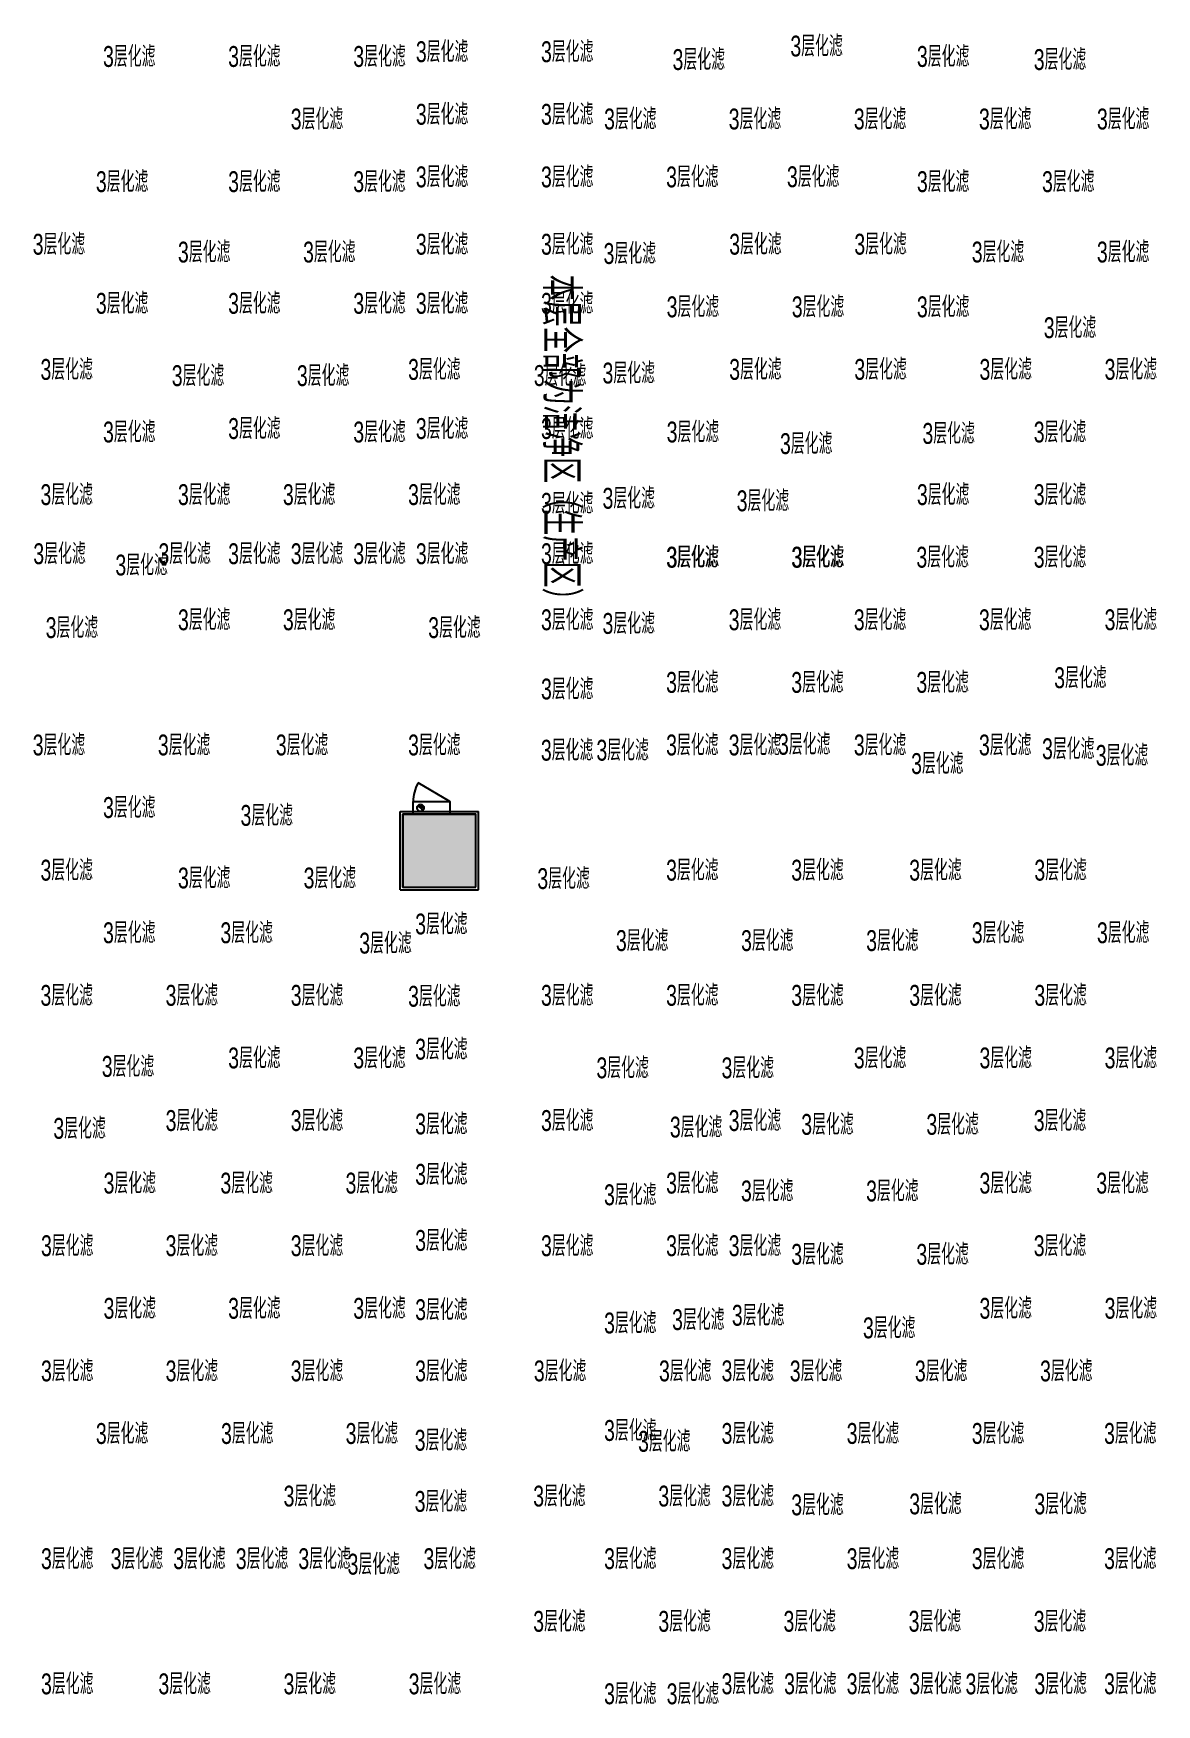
# Model space of a CAD drawing. Header units: millimetres. Extents: x -8492 to 79556, y -19137 to 79219.
# Drawn here: x 24616 to 46158, y 5229 to 37268 of the extents above; entities that cross this region are included whole.
import ezdxf

# ---------------------------------------------------------------- set-up
doc = ezdxf.new("R2010")
doc.units = ezdxf.units.MM
doc.header["$LTSCALE"] = 10
doc.header["$MEASUREMENT"] = 0
for name, color, linetype in [('F3建筑平面图.优秀版$0$PUB_HATCH', 8, 'Continuous'), ('F3建筑平面图.优秀版$0$X01A-L0300$0$A-RoomName-150', 8, 'Continuous'), ('F3建筑平面图.优秀版$0$X01A-L0300$0$COLUMN', 8, 'Continuous'), ('F3建筑平面图.优秀版$0$X01A-L0300$0$W_FH_HYDRANT', 8, 'Continuous'), ('F3建筑平面图.优秀版$0$X01A-L0300$0$X1AA-L3000$0$a-wall-4', 8, 'Continuous'), ('F3建筑平面图.优秀版$0$X01A-L0300$0$水-设备-消火栓', 8, 'Continuous')]:
    doc.layers.add(name, color=color, linetype=linetype)
doc.styles.add('F3建筑平面图.优秀版$0$X01A-L0300$0$Standard', font='GBENOR', dxfattribs={"bigfont": 'GBCBIG'})
doc.styles.add('HC_INT', font='HC_HZ.shx', dxfattribs={"width": 0.7, "bigfont": 'HC_TXT.SHX'})

# ---------------------------------------------------------------- blocks, each defined once
blk = doc.blocks.new('F3建筑平面图.优秀版$0$X01A-L0300$0$FIRELIB$SYSLIB$00000008')
at = {"layer": 'F3建筑平面图.优秀版$0$X01A-L0300$0$W_FH_HYDRANT'}
h = blk.add_hatch(color=256, dxfattribs=at)
edge = h.paths.add_edge_path()
edge.add_ellipse((0.486, 0.5), major_axis=(0, -0.286), ratio=0.333333, start_angle=40.3112, end_angle=220.3112, ccw=False)
edge.add_line((0.547, 0.282), (0.424, 0.718))
at = {"layer": 'F3建筑平面图.优秀版$0$X01A-L0300$0$W_FH_HYDRANT', "linetype": 'Continuous'}
blk.add_line((1.286, 1), (0.42, 2.5), dxfattribs=at)
at = {"layer": 'F3建筑平面图.优秀版$0$X01A-L0300$0$W_FH_HYDRANT'}
blk.add_line((0.547, 0.282), (0.424, 0.718), dxfattribs=at)
at = {"layer": 'F3建筑平面图.优秀版$0$X01A-L0300$0$W_FH_HYDRANT', "linetype": 'Continuous'}
blk.add_lwpolyline([(0.286, 1), (1.286, 1), (1.286, 0), (0.286, 0)], close=True, dxfattribs=at)
blk.add_arc((8.623, 1.011), 8.337, 169.7141, 180.0781, dxfattribs=at)
at = {"layer": 'F3建筑平面图.优秀版$0$X01A-L0300$0$W_FH_HYDRANT'}
blk.add_ellipse((0.486, 0.5), major_axis=(0, 0.286), ratio=0.333333, dxfattribs=at)
blk = doc.blocks.new('F3建筑平面图.优秀版$0$_FZH')
blk.add_lwpolyline([(-0.5, -0.5), (0.5, -0.5), (0.5, 0.5), (-0.5, 0.5)], close=True)
at = {"layer": 'F3建筑平面图.优秀版$0$PUB_HATCH'}
blk.add_solid([(-0.5, -0.5), (0.5, -0.5), (-0.5, 0.5), (0.5, 0.5)], dxfattribs=at)
blk = doc.blocks.new('F3建筑平面图.优秀版')
at = {"layer": 'F3建筑平面图.优秀版$0$X01A-L0300$0$X1AA-L3000$0$a-wall-4'}
for p, q in [((31650, 22350), (33150, 22350)), ((31650, 20850), (31650, 22350)), ((31700, 22300), (33100, 22300)), ((31700, 20900), (31700, 22300)), ((33100, 20900), (33100, 22300)), ((33150, 20850), (33150, 22350)), ((31650, 20850), (33150, 20850)), ((31700, 20900), (33100, 20900))]:
    blk.add_line(p, q, dxfattribs=at)
at = {"layer": 'F3建筑平面图.优秀版$0$X01A-L0300$0$COLUMN', "xscale": 1400, "yscale": 1400, "zscale": 1400, "rotation": 89.99999999999999}
blk.add_blockref('F3建筑平面图.优秀版$0$_FZH', (32400, 21600), dxfattribs=at)
at = {"layer": 'F3建筑平面图.优秀版$0$X01A-L0300$0$水-设备-消火栓', "xscale": 700, "yscale": 240, "zscale": 700, "rotation": 359.9999999999811}
blk.add_blockref('F3建筑平面图.优秀版$0$X01A-L0300$0$FIRELIB$SYSLIB$00000008', (31700, 22300), dxfattribs=at)
at = {"layer": 'F3建筑平面图.优秀版$0$X01A-L0300$0$A-RoomName-150', "style": 'F3建筑平面图.优秀版$0$X01A-L0300$0$Standard'}
blk.add_text('本层全部为洁净区（生产区）', height=694.48819, rotation=270, dxfattribs=at).set_placement((34389.941, 32645.157))

msp = doc.modelspace()

# ---------------------------------------------------------------- block references
msp.add_blockref('F3建筑平面图.优秀版', (0, 0))

# ---------------------------------------------------------------- texts
at = {"char_height": 400, "attachment_point": 1, "style": 'HC_INT'}
for insert in [(39134, 37226), (25951, 37026), (28351, 37026), (30751, 37026), (31951, 37118), (34351, 37117), (36874, 36967), (41561, 37026), (43802, 36967), (31951, 35918), (34351, 35917), (29551, 35826), (35561, 35827), (37951, 35827), (40351, 35827), (42751, 35827), (45014, 35827), (25814, 34626), (28351, 34626), (30751, 34626), (31951, 34718), (34351, 34717), (36751, 34717), (39068, 34720), (41561, 34626), (43961, 34626), (24602, 33426), (31951, 33426), (34351, 33426), (37961, 33427), (40361, 33427), (27388, 33276), (29788, 33276), (35551, 33249), (42613, 33277), (45013, 33277), (25814, 32293), (28351, 32293), (30751, 32293), (31951, 32293), (34351, 32293), (36761, 32226), (39161, 32226), (41561, 32226), (43994, 31826), (24751, 31026), (27269, 30907), (29669, 30907), (31802, 31026), (34214, 30909), (35531, 30956), (37961, 31027), (40361, 31027), (42761, 31027), (45161, 31027), (25951, 29826), (28351, 29893), (30751, 29826), (31951, 29893), (34351, 29893), (36761, 29826), (41667, 29799), (43802, 29826), (38935, 29604), (24751, 28626), (27388, 28626), (29401, 28626), (31802, 28626), (35531, 28556), (38104, 28507), (41561, 28626), (43802, 28626), (34351, 28459), (24614, 27493), (26188, 27276), (27014, 27493), (28351, 27493), (29551, 27493), (30751, 27493), (31951, 27493), (34351, 27493), (36751, 27426), (36761, 27426), (39151, 27426), (39161, 27426), (41551, 27426), (43802, 27426), (24851, 26076), (27388, 26226), (29401, 26226), (32188, 26076), (34351, 26226), (35531, 26156), (37951, 26226), (40351, 26226), (42751, 26226), (45161, 26227), (36751, 25026), (39151, 25026), (41551, 25026), (44194, 25115), (34351, 24899), (24602, 23826), (27002, 23826), (29265, 23826), (31802, 23826), (34349, 23726), (35414, 23726), (36751, 23826), (37951, 23826), (38897, 23839), (40351, 23826), (42751, 23826), (43961, 23753), (41450, 23470), (44991, 23627), (25951, 22627), (28588, 22476), (24751, 21426), (36751, 21426), (39151, 21426), (41414, 21426), (43814, 21426), (27388, 21276), (29798, 21276), (34281, 21265), (25951, 20226), (28202, 20226), (31938, 20394), (42614, 20226), (45014, 20226), (30865, 20027), (35788, 20076), (38188, 20076), (40588, 20076), (24751, 19026), (27151, 19026), (29551, 19026), (31802, 19009), (34351, 19026), (36751, 19026), (39151, 19026), (41414, 19026), (43814, 19026), (31938, 17994), (25927, 17663), (28351, 17826), (30751, 17826), (35414, 17636), (37814, 17636), (40351, 17826), (42761, 17826), (45161, 17826), (27151, 16626), (29551, 16626), (34351, 16626), (37951, 16626), (43802, 16626), (24998, 16476), (31938, 16560), (36823, 16500), (39343, 16552), (41743, 16552), (25961, 15426), (28202, 15426), (30602, 15426), (31938, 15594), (36751, 15426), (42761, 15426), (45002, 15426), (35560, 15202), (38187, 15276), (40587, 15276), (24761, 14226), (27151, 14226), (29551, 14226), (31938, 14327), (34351, 14226), (36751, 14226), (37951, 14226), (39151, 14061), (41551, 14061), (43802, 14226), (25961, 13026), (28351, 13026), (30751, 13026), (31938, 13000), (36865, 12809), (38012, 12892), (42761, 13026), (45161, 13026), (35561, 12744), (40526, 12651), (24761, 11826), (27151, 11826), (29551, 11826), (31937, 11826), (34214, 11826), (36614, 11826), (37814, 11827), (39123, 11825), (41523, 11825), (43923, 11825), (25814, 10626), (28214, 10626), (30604, 10626), (35561, 10684), (37814, 10627), (40214, 10627), (42614, 10627), (45151, 10627), (31929, 10497), (36213, 10476), (29414, 9426), (31928, 9324), (34202, 9426), (36602, 9426), (37814, 9427), (39151, 9258), (41414, 9276), (43814, 9276), (24761, 8226), (26097, 8226), (27297, 8226), (28497, 8226), (29697, 8226), (30641, 8121), (32097, 8226), (35562, 8226), (37814, 8227), (40214, 8226), (42614, 8226), (45151, 8227), (34202, 7025), (36602, 7025), (39002, 7026), (41402, 7026), (43802, 7026), (24761, 5826), (27013, 5826), (29413, 5826), (31813, 5826), (37814, 5827), (39014, 5827), (40214, 5827), (41414, 5827), (42493, 5825), (43814, 5827), (45151, 5827), (35561, 5635), (36761, 5635)]:
    msp.add_mtext_dynamic_manual_height_columns('3层化滤', width=1266.45, gutter_width=1, heights=[0], dxfattribs=dict(at, insert=insert))

doc.saveas('drawing.dxf')
